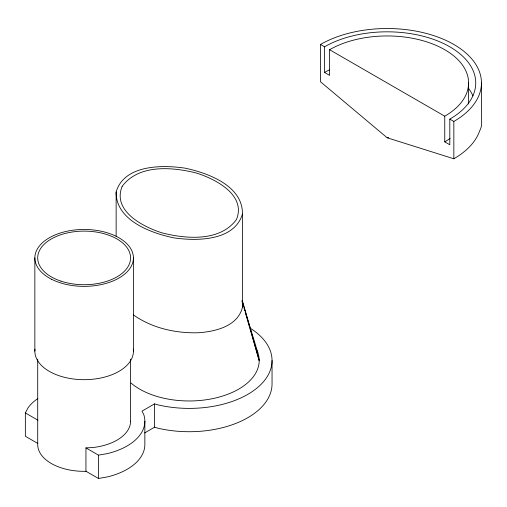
<?xml version="1.0" encoding="UTF-8"?>
<svg xmlns="http://www.w3.org/2000/svg" width="507" height="507" viewBox="0 0 507 507"><rect width="100%" height="100%" fill="white"/><g stroke="black" fill="none" stroke-linecap="round" stroke-linejoin="round"><path stroke-width="0.76" d="M116.141 236.199L116.141 191.919C124.196 164.743 162.018 164.794 184.719 168.096C207.604 172.836 242.973 185.613 242.441 214.036L242.441 307.35C237.783 326.293 215.367 331.591 198.446 332.75C175.695 333.41 152.081 328.187 133.341 314.853M242.441 214.036C234.386 241.212 196.564 241.161 173.863 237.859C150.978 233.119 115.609 220.342 116.141 191.919M37.886 443.492L25.35 436.254L25.35 412.926L28.05 407.793A60.713 35.053 0 0 1 37.848 398.527M250.572 328.428A82.856 47.835 0 0 1 256.935 388.096A82.856 47.835 0 0 1 157.481 404.751L154.591 403.857L141.985 411.139L143.684 414.371A60.713 35.053 0 0 1 107.37 453.594L98.478 455.147L85.943 447.909L85.943 471.237L98.478 478.475L107.37 476.922A60.713 35.053 0 0 0 144.85 444.538L144.85 421.209M144.641 432.934L154.591 427.186L157.481 428.079A82.856 47.835 0 0 0 272.044 383.881L272.044 360.559M387.171 137.777L453.841 158.773L453.841 121.446A94.283 54.433 0 0 0 453.841 44.464A94.283 54.433 0 0 0 320.506 44.464L320.506 81.792L387.171 137.777L388.742 137.663M85.943 447.909L93.193 447.497A46.429 26.801 0 0 0 130.565 421.209M320.506 44.464L324.543 46.802A88.567 51.137 0 0 1 449.804 46.802A88.567 51.137 0 0 1 449.804 119.113L449.804 144.774L444.753 141.859L444.753 116.198A81.424 47.012 0 0 0 444.753 49.718A81.424 47.012 0 0 0 329.594 49.718L329.594 75.378L324.543 72.463L324.543 46.802M329.594 49.718L444.753 116.198M449.804 119.113L453.841 121.446M25.35 412.926L37.886 420.164M242.01 300.689L257.841 352.669M242.118 301.488L242.777 303.756M244.089 308.3L244.748 310.576M245.185 312.09L246.275 315.874M246.713 317.388L249.343 326.476M249.78 327.991L259.185 360.559L242.289 300.328L242.441 307.35M481.454 82.958L481.65 123.607A96.983 36.675 -4.2 0 1 479.647 130.901A94.283 54.433 0 0 1 453.841 158.773M468.601 82.958L468.601 103.954M154.591 403.857L154.591 427.186M133.423 257.911L133.423 351.224M130.565 359.133L130.565 421.602M98.478 455.147L98.478 478.475M37.708 359.133L37.708 444.538A46.429 26.801 0 0 0 86.405 471.307M34.856 257.911L34.856 351.224M257.017 350.565A69.998 40.414 0 0 1 217.693 397.469A69.998 40.414 0 0 1 130.99 383.007M133.29 349.133A49.287 28.455 0 0 1 84.137 379.68A49.287 28.455 0 0 1 34.989 349.133M324.543 72.463A88.567 51.137 0 0 1 329.233 69.947M468.145 87.901A88.567 51.137 0 0 1 472.936 95.848M450.115 138.443A81.424 47.012 0 0 1 444.753 141.859M122.136 186.405C111.99 211.166 143.665 227.275 162.728 233.068C186.601 238.968 219.962 241.839 236.446 219.55C246.592 194.789 214.917 178.679 195.854 172.881C171.981 166.987 138.62 164.116 122.136 186.405M51.644 279.306A49.287 28.455 0 0 0 132.473 263.463A49.287 28.455 0 0 0 68.293 230.97A49.287 28.455 0 0 0 51.644 279.306M60.922 281.125A46.429 26.801 0 0 0 130.565 257.911A46.429 26.801 0 0 0 60.922 234.703A46.429 26.801 0 0 0 60.922 281.125"/></g></svg>
